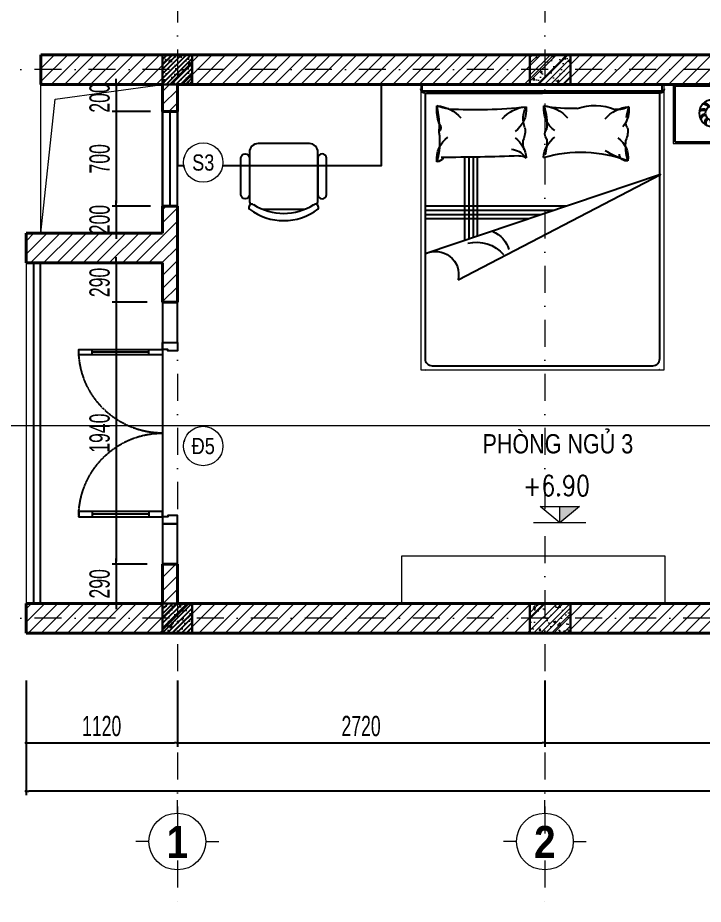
# Model space of a CAD drawing. Header units: millimetres. Extents: x 2565303 to 2664360, y -865723 to -262051.
# Drawn here: x 2633621 to 2638695, y -483983 to -477423 of the extents above; entities that cross this region are included whole.
import ezdxf
from ezdxf.enums import TextEntityAlignment as Align
from ezdxf.xclip import XClip

# ---------------------------------------------------------------- set-up
doc = ezdxf.new("R2010")
doc.units = ezdxf.units.MM
doc.header["$LTSCALE"] = 10
doc.header["$MEASUREMENT"] = 0
doc.header["$XCLIPFRAME"] = 0
for name, pattern in [('ACAD_ISO07W100', [3, 0, -3]), ('DASHDOT', [1, 0.5, -0.25, 0, -0.25]), ('HIDDEN', [9.525, 6.35, -3.175]), ('HIDDEN2', [0.1875, 0.125, -0.0625])]:
    doc.linetypes.add(name, pattern=pattern)
doc.layers.get('0').update_dxf_attribs({"linetype": 'CONTINUOUS'})
doc.layers.get('DEFPOINTS').update_dxf_attribs({"color": 10, "linetype": 'CONTINUOUS'})
doc.layers.add('- Hach vl', color=9, linetype='CONTINUOUS')
doc.layers.add('M3', color=3, linetype='CONTINUOUS')
for name, color, linetype, lineweight in [('- Nội Thất', 83, 'CONTINUOUS', 25), ('-thay1', 7, 'CONTINUOUS', 18), ('-Tường', 4, 'CONTINUOUS', 35), ('A-WIPEOUT', 254, 'ACAD_ISO07W100', 0), ('LC Dim', 8, 'CONTINUOUS', 13), ('LC Hatch', 252, 'CONTINUOUS', 5), ('LC ISO', 153, 'CONTINUOUS', 13), ('LC MANH DUT', 35, 'HIDDEN', 5), ('LC Net dam 1', 30, 'CONTINUOUS', 30), ('LC Net dam2', 6, 'CONTINUOUS', 40), ('LC Net manh', 250, 'CONTINUOUS', 5), ('LC Net truc', 134, 'DASHDOT', 5), ('LC Text1', 20, 'CONTINUOUS', 13), ('LC Text2', 7, 'CONTINUOUS', 13), ('NOITHAT', 33, 'CONTINUOUS', 9)]:
    doc.layers.add(name, color=color, linetype=linetype, lineweight=lineweight)
doc.styles.add('General text 2', font='arial.ttf')
doc.styles.add('HOATBIF', font='hoatbif.shx', dxfattribs={"width": 0.65})
doc.styles.add('LC 1', font='')
doc.styles.add('T1', font='Vnsimli.shx', dxfattribs={"width": 0.7})
doc.styles.add('T2', font='', dxfattribs={"width": 0.8})
doc.styles.get('LC 1').set_extended_font_data('.VnAvantH', bold=True)
doc.styles.get('T2').set_extended_font_data('.VnArialH')
doc.dimstyles.new('1-100 (1-60)', dxfattribs={"dimscale": 60, "dimtxt": 2.5, "dimasz": 0.35, "dimexe": 0.5, "dimexo": 0, "dimgap": 0.8, "dimtad": 1, "dimdec": 0, "dimzin": 0, "dimdsep": 46, "dimtxsty": 'HOATBIF', "dimblk1": 'DOT', "dimblk2": 'DOT', "dimsah": 1, "dimcen": -1, "dimdle": 1, "dimclrd": 256, "dimclre": 256, "dimclrt": 4, "dimadec": 3, "dimazin": 2, "dimtfac": 0.333333, "dimtdec": 0, "dimtix": 1, "dimtmove": 2, "dimatfit": 3, "dimldrblk": 'DOT', "dimfxl": 1, "dimtvp": 0.833333, "dimtolj": 1, "dimtzin": 0, "dimarcsym": 0})

# ---------------------------------------------------------------- blocks, each defined once
blk = doc.blocks.new('DOT')
at = {"layer": 'M3', "color": 0, "linetype": 'ByBlock'}
blk.add_line((-0.5, 0), (-1, 0), dxfattribs=at)
at = {"layer": 'M3', "color": 0, "linetype": 'ByBlock', "const_width": 0.5}
blk.add_lwpolyline([(-0.25, 0, 1), (0.25, 0, 1)], format="xyb", close=True, dxfattribs=at)
blk = doc.blocks.new('*D90')
at = {"layer": 'DEFPOINTS', "color": 0, "transparency": 16777216}
for p in [(2633682.7, -482328.2), (2634802.7, -482328.2), (2634802.7, -482788)]:
    blk.add_point(p, dxfattribs=at)
at = {"layer": 'LC Dim', "lineweight": -2, "transparency": 16777216}
for p, q in [((2633682.7, -482328.2), (2633682.7, -482818)), ((2634802.7, -482328.2), (2634802.7, -482818)), ((2633703.7, -482788), (2634781.7, -482788))]:
    blk.add_line(p, q, dxfattribs=at)
at = {"layer": 'LC Dim', "lineweight": -2, "transparency": 16777216, "xscale": 21, "yscale": 21, "zscale": 21, "rotation": 180}
blk.add_blockref('DOT', (2633682.7, -482788), dxfattribs=at)
at = {"layer": 'LC Dim', "lineweight": -2, "transparency": 16777216, "xscale": 21, "yscale": 21, "zscale": 21}
blk.add_blockref('DOT', (2634802.7, -482788), dxfattribs=at)
at = {"layer": 'LC Dim', "color": 4, "transparency": 16777216, "insert": (2634242.7, -482665), "char_height": 150, "attachment_point": 5, "style": 'HOATBIF'}
blk.add_mtext('\\A1;1120', dxfattribs=at)
blk = doc.blocks.new('*D91')
at = {"layer": 'DEFPOINTS', "color": 0, "transparency": 16777216}
for p in [(2634802.7, -482328.2), (2637522.7, -482328.2), (2637522.7, -482788)]:
    blk.add_point(p, dxfattribs=at)
at = {"layer": 'LC Dim', "lineweight": -2, "transparency": 16777216}
for p, q in [((2634802.7, -482328.2), (2634802.7, -482818)), ((2637522.7, -482328.2), (2637522.7, -482818)), ((2634823.7, -482788), (2637501.7, -482788))]:
    blk.add_line(p, q, dxfattribs=at)
at = {"layer": 'LC Dim', "lineweight": -2, "transparency": 16777216, "xscale": 21, "yscale": 21, "zscale": 21, "rotation": 180}
blk.add_blockref('DOT', (2634802.7, -482788), dxfattribs=at)
at = {"layer": 'LC Dim', "lineweight": -2, "transparency": 16777216, "xscale": 21, "yscale": 21, "zscale": 21}
blk.add_blockref('DOT', (2637522.7, -482788), dxfattribs=at)
at = {"layer": 'LC Dim', "color": 4, "transparency": 16777216, "insert": (2636162.7, -482665), "char_height": 150, "attachment_point": 5, "style": 'HOATBIF'}
blk.add_mtext('\\A1;2720', dxfattribs=at)
blk = doc.blocks.new('*D92')
at = {"layer": 'DEFPOINTS', "color": 0, "transparency": 16777216}
for p in [(2637522.7, -482328.2), (2641722.7, -482328.2), (2641722.7, -482788)]:
    blk.add_point(p, dxfattribs=at)
at = {"layer": 'LC Dim', "lineweight": -2, "transparency": 16777216}
for p, q in [((2637522.7, -482328.2), (2637522.7, -482818)), ((2641722.7, -482328.2), (2641722.7, -482818)), ((2637543.7, -482788), (2641701.7, -482788))]:
    blk.add_line(p, q, dxfattribs=at)
at = {"layer": 'LC Dim', "lineweight": -2, "transparency": 16777216, "xscale": 21, "yscale": 21, "zscale": 21, "rotation": 180}
blk.add_blockref('DOT', (2637522.7, -482788), dxfattribs=at)
at = {"layer": 'LC Dim', "lineweight": -2, "transparency": 16777216, "xscale": 21, "yscale": 21, "zscale": 21}
blk.add_blockref('DOT', (2641722.7, -482788), dxfattribs=at)
at = {"layer": 'LC Dim', "color": 4, "transparency": 16777216, "insert": (2639622.7, -482665), "char_height": 150, "attachment_point": 5, "style": 'HOATBIF'}
blk.add_mtext('\\A1;4200', dxfattribs=at)
blk = doc.blocks.new('*D96')
at = {"layer": 'DEFPOINTS', "color": 0, "transparency": 16777216}
for p in [(2633682.7, -482328.2), (2648692.7, -482328.2), (2633682.7, -483146.2)]:
    blk.add_point(p, dxfattribs=at)
at = {"layer": 'LC Dim', "lineweight": -2, "transparency": 16777216}
for p, q in [((2633682.7, -482328.2), (2633682.7, -483176.2)), ((2648692.7, -482328.2), (2648692.7, -483176.2)), ((2648671.7, -483146.2), (2633703.7, -483146.2))]:
    blk.add_line(p, q, dxfattribs=at)
at = {"layer": 'LC Dim', "lineweight": -2, "transparency": 16777216, "xscale": 21, "yscale": 21, "zscale": 21, "rotation": 180}
blk.add_blockref('DOT', (2633682.7, -483146.2), dxfattribs=at)
at = {"layer": 'LC Dim', "lineweight": -2, "transparency": 16777216, "xscale": 21, "yscale": 21, "zscale": 21}
blk.add_blockref('DOT', (2648692.7, -483146.2), dxfattribs=at)
at = {"layer": 'LC Dim', "color": 4, "transparency": 16777216, "insert": (2641612.7, -483017), "char_height": 150, "attachment_point": 5, "style": 'HOATBIF'}
blk.add_mtext('\\A1;15010', dxfattribs=at)
blk = doc.blocks.new('*U134')
for p, q in [((-1250, 520), (-1290, 520)), ((-1270, 100), (-1270, 520)), ((-90, 520), (-50, 520)), ((-70, 100), (-70, 520)), ((-1250, 100), (-1290, 100)), ((-90, 100), (-50, 100))]:
    blk.add_line(p, q)
for points in [[(-1290, 0), (-1250, 0), (-1250, 620), (-1290, 620)], [(-50, 0), (-90, 0), (-90, 620), (-50, 620)], [(0, -110), (-60, -110), (-60, -40), (-50, -40), (-50, 0), (0, 0)], [(-1340, -110), (-1280, -110), (-1280, -40), (-1290, -40), (-1290, 0), (-1340, 0)]]:
    blk.add_lwpolyline(points, close=True)
at = {"linetype": 'HIDDEN2'}
for centre, start, end in [((-1290, 0), 0, 89.99996), ((-50, 0), 90.00004, 180)]:
    blk.add_arc(centre, 620, start, end, dxfattribs=at)
blk = doc.blocks.new('Nt065')
for p, q in [((122.3, 204.5), (-125.7, 204.5)), ((-201.7, 154.5), (-201.7, -128.9)), ((198.3, -128.9), (198.3, 154.5)), ((-151.7, -178.9), (148.3, -178.9))]:
    blk.add_line(p, q)
for points in [[(-251.7, 119), (-251.7, -93.5, 1), (-201.7, -93.5), (-201.7, 118.3, 0.98556)], [(248.3, 119), (248.3, -93.5, -1), (198.3, -93.5), (198.3, 118.3, -0.98556)]]:
    blk.add_lwpolyline(points, format="xyb", close=True)
for centre, radius, start, end in [((-1.7, -62.2), 333.3, 53.1301, 126.8699), ((-1.7, -98.5), 327.3, 57.5758, 122.4242), ((-187, 193.5), 18.3, 143.3099, 302.0274), ((-151.7, 154.5), 50, 152.4156, 180), ((183.7, 193.5), 18.3, 237.9726, 36.6901), ((148.3, 154.5), 50, 0, 27.5844), ((-151.7, -128.9), 50, 180, 270), ((148.3, -128.9), 50, 270, 0)]:
    blk.add_arc(centre, radius, start, end)
blk = doc.blocks.new('fds')
at = {"color": 8}
for p, q in [((96991.2, -452370.7), (96991.2, -451754)), ((97022.4, -452371.1), (97022.4, -451764.5)), ((97053.6, -452371.6), (97053.6, -451775.1)), ((97084.8, -452372.1), (97084.8, -451785.6)), ((97465.1, -451914), (96698.4, -451914)), ((97557.5, -451945.2), (96698.4, -451945.2)), ((97650, -451976.4), (96698.4, -451976.4)), ((97742.5, -452007.6), (96698.4, -452007.6)), ((96024, -452484.8), (96024, -452909.3)), ((96581.7, -452484.8), (96024, -452484.8)), ((96581.7, -452909.3), (96581.7, -452484.8)), ((98546.3, -452909.3), (98546.3, -452484.8)), ((98546.3, -452484.8), (99104, -452484.8)), ((99104, -452484.8), (99104, -452909.3)), ((96303.3, -452547), (96303.3, -452847.1)), ((98824.7, -452547), (98824.7, -452847.1)), ((96698.4, -452845), (97567.2, -452845)), ((97567.2, -452845), (96708.4, -452845)), ((98436, -452845), (97567.2, -452845))]:
    blk.add_line(p, q, dxfattribs=at)
for points in [[(96698.4, -452845), (96698.4, -450880.4, -0.414214), (96750.4, -450828.4), (98384, -450828.4, -0.414214), (98436, -450880.4), (98436, -452845)], [(96873.6, -452728.9, -0.040806), (97446.5, -452743.8, -0.040806)]]:
    blk.add_lwpolyline(points, format="xyb", dxfattribs=at)
blk.add_lwpolyline([(96943.4, -451464.3), (98441, -452243.4), (96699.6, -451655.6, 0.631774)], format="xyb", close=True, dxfattribs=at)
blk.add_lwpolyline([(98450.4, -452860.6), (96677.6, -452860.6), (96677.6, -452909.3), (98450.4, -452909.3), (98450.4, -452860.6)], dxfattribs=at)
for centre, radius in [((96303.3, -452697.1), 98), ((98824.7, -452697.1), 98), ((96303.3, -452697.1), 53.1), ((98824.7, -452697.1), 53.1)]:
    blk.add_circle(centre, radius, dxfattribs=at)
for centre, radius, start, end in [((97080.5, -451479.2), 262.9, 255.62877, 319.37096), ((97129.7, -451639.2), 194.7, 290.87879, 345.8137), ((96988, -452358), 202.2, 174.11002, 233.4289), ((96783.3, -452396.4), 59.3, 31.45882, 86.52915), ((96291.2, -452479.2), 515.6, 351.29291, 15.9757), ((96769.1, -452591.5), 254.9, 81.65834, 85.9871), ((97850.7, -451405.9), 1002.1, 254.03693, 290.34935), ((98378.4, -452983.8), 663.1, 105.68625, 121.65011), ((98029.4, -452371.5), 171.7, 304.24279, 8.73787), ((98187.3, -452393.7), 49.7, 76.19816, 180.22733), ((98572.9, -452455.7), 389.7, 163.5644, 186.17042), ((96765.5, -469906.4), 17537.2, 87.94786, 89.82601), ((97331.6, -452302.6), 127.2, 273.52562, 326.37201), ((97245.4, -452351.1), 202.2, 306.5711, 355.68187), ((97405.9, -452318.9), 62.8, 258.62977, 310.90094), ((97615.4, -452481.7), 190.8, 163.76996, 184.77672), ((97786.5, -452351.2), 212.2, 184.90995, 232.88025), ((97256.4, -452483.2), 343.3, 356.44459, 16.20457), ((94346, -452669.1), 2457.4, 1.11236, 2.60946), ((96768.4, -452590.4), 46.4, 317.82866, 45.5264), ((97245.4, -452723), 202.2, 354.11002, 53.4289), ((97264.2, -452565.9), 174.9, 352.46324, 22.98304), ((97642, -452541.8), 56.9, 139.098, 217.91671), ((98024.5, -452565.9), 174.9, 352.46324, 22.98304), ((96230.8, -452682.7), 63, 33.51025, 79.82997), ((96258.9, -452640.3), 48, 355.46198, 55.69983), ((96253.1, -452642.8), 63, 357.51025, 43.82997), ((96300.7, -452625), 48, 319.46198, 19.69983), ((96294.6, -452623.7), 63, 321.51025, 7.82997), ((97106.8, -452724.4), 320.9, 161.30581, 184.69516), ((95106.2, -452478.8), 1702.6, 350.81082, 355.19015), ((97608.5, -452656.8), 183.9, 158.30173, 208.22636), ((97778.9, -452729.9), 202.2, 126.5711, 185.88998), ((97206.1, -452621.3), 393.6, 340.81331, 6.50531), ((98005.6, -452723), 202.2, 26.26285, 39.05958), ((98232.6, -452621.5), 47.7, 136.73156, 194.64939), ((98833.4, -452623.7), 63, 172.17003, 218.48975), ((98827.3, -452625), 48, 160.30017, 220.53802), ((98874.9, -452642.8), 63, 136.17003, 182.48975), ((98869.1, -452640.3), 48, 124.30017, 184.53802), ((98897.2, -452682.7), 63, 100.17003, 146.48975), ((96235.5, -452721.8), 48, 67.46198, 127.69983), ((96236.1, -452728), 63, 69.51025, 115.82997), ((96234, -452677.2), 48, 31.46198, 91.69983), ((96343.6, -452637.3), 48, 283.46198, 343.69983), ((96339.4, -452632.6), 63, 285.51025, 331.82997), ((96769.1, -452496.4), 254.9, 274.0129, 319.5811), ((97464.3, -452489.5), 254.9, 220.4189, 265.9871), ((97560, -452496.4), 254.9, 274.0129, 319.5811), ((98224.5, -452489.5), 254.9, 220.4189, 265.9871), ((98005.6, -452723), 202.2, 354.11002, 26.26285), ((98722.8, -452591.9), 538, 187.6727, 196.39543), ((98788.6, -452632.6), 63, 208.17003, 254.48975), ((98784.4, -452637.3), 48, 196.30017, 256.53802), ((98894, -452677.2), 48, 88.30017, 148.53802), ((98891.9, -452728), 63, 64.17003, 110.48975), ((98892.5, -452721.8), 48, 52.30017, 112.53802), ((96267.2, -452761.6), 63, 105.51025, 151.82997), ((96263, -452756.9), 48, 103.46198, 163.69983), ((96312, -452770.5), 63, 141.51025, 187.82997), ((96305.8, -452769.1), 48, 139.46198, 199.69983), ((96353.5, -452751.4), 63, 177.51025, 223.82997), ((96347.7, -452753.9), 48, 175.46198, 235.69983), ((96375.8, -452711.5), 63, 213.51025, 259.82997), ((96372.6, -452716.9), 48, 211.46198, 271.69983), ((96370.4, -452666.1), 63, 249.51025, 295.82997), ((96371, -452672.4), 48, 247.46198, 307.69983), ((96904.2, -453034.1), 306.7, 95.73304, 112.48215), ((97766.9, -453621.2), 890.8, 86.37157, 102.25617), ((97954.5, -452350.6), 403.5, 251.0183, 291.79741), ((98128.1, -452886.1), 162.6, 61.09082, 98.40418), ((98757, -452672.4), 48, 232.30017, 292.53802), ((98757.6, -452666.1), 63, 244.17003, 290.48975), ((98755.4, -452716.9), 48, 268.30017, 328.53802), ((98752.2, -452711.5), 63, 280.17003, 326.48975), ((98780.3, -452753.9), 48, 304.30017, 4.53802), ((98774.5, -452751.4), 63, 316.17003, 2.48975), ((98822.2, -452769.1), 48, 340.30017, 40.53802), ((98816, -452770.5), 63, 352.17003, 38.48975), ((98865, -452756.9), 48, 16.30017, 76.53802), ((98860.8, -452761.6), 63, 28.17003, 74.48975), ((96698.4, -452876.3), 31.2, 90, 180), ((98436, -452876.3), 31.2, 0, 90)]:
    blk.add_arc(centre, radius, start, end, dxfattribs=at)
blk.add_ellipse((96572.4, -450310.6), major_axis=(0, -522.3), ratio=0.68, start_param=6.655152, end_param=6.661293, dxfattribs=at)
at = {"color": 8, "extrusion": (0, 0, -1)}
blk.add_ellipse((98562, -450310.6), major_axis=(0, -522.3), ratio=0.68, start_param=6.655152, end_param=6.661293, dxfattribs=at)
at = {"layer": 'NOITHAT', "ltscale": 0.5}
for p, q in [((96011.6, -452897.3), (96594.2, -452897.3)), ((96011.6, -452909.3), (96594.2, -452909.3)), ((96667.2, -452909.3), (98467.2, -452909.3)), ((98533.8, -452897.3), (99116.4, -452897.3)), ((98533.8, -452909.3), (99116.4, -452909.3)), ((99104, -452909.3), (99116.4, -452909.3))]:
    blk.add_line(p, q, dxfattribs=at)
for points in [[(96667.2, -452909.3), (96667.2, -450797.2), (98467.2, -450797.2), (98467.2, -452909.3)], [(96594.2, -452909.3), (96594.2, -452472.4), (96011.6, -452472.4), (96011.6, -452909.3)], [(98533.8, -452909.3), (98533.8, -452472.4), (99116.4, -452472.4), (99116.4, -452909.3)]]:
    blk.add_lwpolyline(points, dxfattribs=at)
blk = doc.blocks.new('gfs')
at = {"layer": '- Hach vl', "ltscale": 0.2}
h = blk.add_hatch(dxfattribs=at)
h.set_pattern_fill('ANSI31', color=256, scale=200, style=0)
h.set_pattern_definition([(45, (3894016.553, -231657.651), (-17.67766953, 17.67766953), [])])
h.paths.add_polyline_path([(2119996.3, -313176.5), (2119887.3, -313176.5), (2119887.3, -313286.5), (2119996.3, -313286.5)])
h.paths.add_polyline_path([(2119887.3, -313176.5), (2119777.3, -313176.5), (2119777.3, -313286.5), (2119887.3, -313286.5)])
h.paths.add_polyline_path([(2119887.3, -313066.5), (2119777.3, -313066.5), (2119777.3, -313176.5), (2119887.3, -313176.5)])
h.paths.add_polyline_path([(2119996.3, -313066.5), (2119887.3, -313066.5), (2119887.3, -313176.5), (2119996.3, -313176.5)])
h = blk.add_hatch(dxfattribs=at)
h.set_pattern_fill('AR-CONC', color=256, scale=20, style=0)
h.set_pattern_definition([(50, (3894016.55, -231657.65), (143.4520365, -12.550427), [15, -165]), (355, (3894016.55, -231657.65), (-27.750267, 150.438427), [12, -132]), (100.4514, (3894028.51, -231658.7), (115.701876, 137.887908), [12.748038, -140.228422]), (46.1842, (3894016.55, -231617.65), (213.44821, -33.103803), [22.5, -247.5]), (96.6356, (3894034.34, -231620.4), (186.93254, 194.823574), [19.122058, -210.3426]), (351.1842, (3894016.55, -231617.65), (186.93239, 194.82372), [18, -198]), (21, (3894036.55, -231627.65), (119.3814104, -80.523778), [15, -165]), (326, (3894036.55, -231627.65), (48.663066, 145.030009), [12, -132]), (71.4514, (3894046.5, -231634.36), (168.044526, 64.506099), [12.748038, -140.228422]), (37.5, (3894016.553, -231657.65), (2.431971, 66.5787708), [0, -130.4, 0, -134, 0, -132.5]), (7.5, (3894016.55, -231657.65), (52.6139075, 78.8823424), [0, -76.4, 0, -127.4, 0, -50.5]), (327.5, (3893971.953, -231657.65), (106.7644872, -4.5109743), [0, -50, 0, -156, 0, -207]), (317.5, (3893951.95, -231657.65), (116.637234, 20.0209965), [0, -65, 0, -103.6, 0, -147])])
h.paths.add_polyline_path([(2119996.3, -313176.5), (2119887.3, -313176.5), (2119887.3, -313286.5), (2119996.3, -313286.5)])
h.paths.add_polyline_path([(2119887.3, -313176.5), (2119777.3, -313176.5), (2119777.3, -313286.5), (2119887.3, -313286.5)])
h.paths.add_polyline_path([(2119887.3, -313066.5), (2119777.3, -313066.5), (2119777.3, -313176.5), (2119887.3, -313176.5)])
h.paths.add_polyline_path([(2119996.3, -313066.5), (2119887.3, -313066.5), (2119887.3, -313176.5), (2119996.3, -313176.5)])
at = {"layer": 'LC Net dam 1'}
blk.add_lwpolyline([(2119776.8, -313066.5), (2119996.8, -313066.5), (2119996.8, -313286.5), (2119776.8, -313286.5)], close=True, dxfattribs=at)
blk = doc.blocks.new('c22x30')
at = {"layer": 'LC Hatch'}
h = blk.add_hatch(dxfattribs=at)
h.set_pattern_fill('BTCT', color=256, scale=25)
h.set_pattern_definition([(50, (-619188.45, -138015.9), (179.315046, -15.688034), [18.75, -206.25]), (355, (-619188.45, -138015.9), (-34.687833, 188.048033), [15, -165]), (100.4514, (-619173.5, -138017.21), (144.627345, 172.359886), [15.93505, -175.28553]), (46.1842, (-619188.45, -137965.9), (266.81026, -41.37975), [28.125, -309.375]), (96.6356, (-619166.22, -137969.35), (233.66568, 243.52947), [23.90257, -262.92825]), (351.1842, (-619188.45, -137965.9), (233.66549, 243.52965), [22.5, -247.5]), (21, (-619163.45, -137978.4), (149.226763, -100.654723), [18.75, -206.25]), (326, (-619163.45, -137978.4), (60.828833, 181.28751), [15, -165]), (71.4514, (-619151.02, -137986.79), (210.055657, 80.632624), [15.93505, -175.28553]), (37.5, (-619188.45, -138015.9), (3.039964, 83.2234635), [0, -163, 0, -167.5, 0, -165.625]), (7.5, (-619188.45, -138015.9), (65.767384, 98.602928), [0, -95.5, 0, -159.25, 0, -63.125]), (327.5, (-619244.2, -138015.9), (133.455609, -5.638718), [0, -62.5, 0, -195, 0, -258.75]), (317.5, (-619269.2, -138015.9), (145.796542, 25.026246), [0, -81.25, 0, -129.5, 0, -183.75]), (45, (-619188.45, -138015.9), (-66.291261, 66.291261), []), (45, (-619144.26, -138015.9), (-66.291261, 66.291261), [])])
h.paths.add_polyline_path([(0, 0), (0, -220), (300, -220), (300, 0)])
at = {"layer": 'LC Net dam 1'}
blk.add_lwpolyline([(0, 0), (300, 0), (300, -220), (0, -220)], close=True, dxfattribs=at)
blk = doc.blocks.new('he cot')
at = {"layer": '-Tường'}
for p in [(551955.9, -92940.9), (551955.9, -97000.9)]:
    blk.add_blockref('gfs', p, dxfattribs=at)
at = {"layer": 'LC Net dam 1'}
for p in [(2674452.7, -406007.4), (2674452.7, -410067.4)]:
    blk.add_blockref('c22x30', p, dxfattribs=at)
blk = doc.blocks.new('*D151')
at = {"layer": 'DEFPOINTS', "color": 0, "transparency": 16777216}
for p in [(2634603.1, -477917.1), (2634350.9, -478117.1), (2634603.1, -478117.1)]:
    blk.add_point(p, dxfattribs=at)
at = {"layer": 'LC Dim', "lineweight": -2, "transparency": 16777216}
for p, q in [((2634350.9, -477896.1), (2634350.9, -477875.1)), ((2634603.1, -477917.1), (2634320.9, -477917.1)), ((2634350.9, -477917.1), (2634350.9, -478117.1)), ((2634603.1, -478117.1), (2634320.9, -478117.1)), ((2634350.9, -478138.1), (2634350.9, -478159.1))]:
    blk.add_line(p, q, dxfattribs=at)
at = {"layer": 'LC Dim', "lineweight": -2, "transparency": 16777216, "xscale": 21, "yscale": 21, "zscale": 21}
for p, rotation in [((2634350.9, -477917.1), 270), ((2634350.9, -478117.1), 90)]:
    blk.add_blockref('DOT', p, dxfattribs=dict(at, rotation=rotation))
at = {"layer": 'LC Dim', "color": 4, "transparency": 16777216, "insert": (2634227.9, -478017.1), "char_height": 150, "attachment_point": 5, "rotation": 90, "style": 'HOATBIF'}
blk.add_mtext('\\A1;200', dxfattribs=at)
blk = doc.blocks.new('*D152')
at = {"layer": 'DEFPOINTS', "color": 0, "transparency": 16777216}
for p in [(2634603.1, -478117.1), (2634350.9, -478817.1), (2634603.1, -478817.1)]:
    blk.add_point(p, dxfattribs=at)
at = {"layer": 'LC Dim', "lineweight": -2, "transparency": 16777216}
for p, q in [((2634603.1, -478117.1), (2634320.9, -478117.1)), ((2634350.9, -478138.1), (2634350.9, -478796.1)), ((2634603.1, -478817.1), (2634320.9, -478817.1))]:
    blk.add_line(p, q, dxfattribs=at)
at = {"layer": 'LC Dim', "lineweight": -2, "transparency": 16777216, "xscale": 21, "yscale": 21, "zscale": 21}
for p, rotation in [((2634350.9, -478117.1), 90), ((2634350.9, -478817.1), 270)]:
    blk.add_blockref('DOT', p, dxfattribs=dict(at, rotation=rotation))
at = {"layer": 'LC Dim', "color": 4, "transparency": 16777216, "insert": (2634227.9, -478467.1), "char_height": 150, "attachment_point": 5, "rotation": 90, "style": 'HOATBIF'}
blk.add_mtext('\\A1;700', dxfattribs=at)
blk = doc.blocks.new('*D153')
at = {"layer": 'DEFPOINTS', "color": 0, "transparency": 16777216}
for p in [(2634603.1, -478817.1), (2634350.9, -479017.1), (2634603.1, -479017.1)]:
    blk.add_point(p, dxfattribs=at)
at = {"layer": 'LC Dim', "lineweight": -2, "transparency": 16777216}
for p, q in [((2634350.9, -478796.1), (2634350.9, -478775.1)), ((2634603.1, -478817.1), (2634320.9, -478817.1)), ((2634350.9, -478817.1), (2634350.9, -479017.1)), ((2634603.1, -479017.1), (2634320.9, -479017.1)), ((2634350.9, -479038.1), (2634350.9, -479059.1))]:
    blk.add_line(p, q, dxfattribs=at)
at = {"layer": 'LC Dim', "lineweight": -2, "transparency": 16777216, "xscale": 21, "yscale": 21, "zscale": 21}
for p, rotation in [((2634350.9, -478817.1), 270), ((2634350.9, -479017.1), 90)]:
    blk.add_blockref('DOT', p, dxfattribs=dict(at, rotation=rotation))
at = {"layer": 'LC Dim', "color": 4, "transparency": 16777216, "insert": (2634227.9, -478917.1), "char_height": 150, "attachment_point": 5, "rotation": 90, "style": 'HOATBIF'}
blk.add_mtext('\\A1;200', dxfattribs=at)
blk = doc.blocks.new('*D154')
at = {"layer": 'DEFPOINTS', "color": 0, "transparency": 16777216}
for p in [(2634579.6, -479237.1), (2634350.9, -479527.1), (2634579.6, -479527.1)]:
    blk.add_point(p, dxfattribs=at)
at = {"layer": 'LC Dim', "lineweight": -2, "transparency": 16777216}
for p, q in [((2634350.9, -479216.1), (2634350.9, -479195.1)), ((2634579.6, -479237.1), (2634320.9, -479237.1)), ((2634350.9, -479237.1), (2634350.9, -479527.1)), ((2634579.6, -479527.1), (2634320.9, -479527.1)), ((2634350.9, -479548.1), (2634350.9, -479569.1))]:
    blk.add_line(p, q, dxfattribs=at)
at = {"layer": 'LC Dim', "lineweight": -2, "transparency": 16777216, "xscale": 21, "yscale": 21, "zscale": 21}
for p, rotation in [((2634350.9, -479237.1), 270), ((2634350.9, -479527.1), 90)]:
    blk.add_blockref('DOT', p, dxfattribs=dict(at, rotation=rotation))
at = {"layer": 'LC Dim', "color": 4, "transparency": 16777216, "insert": (2634227.9, -479382.1), "char_height": 150, "attachment_point": 5, "rotation": 90, "style": 'HOATBIF'}
blk.add_mtext('\\A1;290', dxfattribs=at)
blk = doc.blocks.new('*D155')
at = {"layer": 'DEFPOINTS', "color": 0, "transparency": 16777216}
for p in [(2634579.6, -479527.1), (2634350.9, -481467.1), (2634579.6, -481467.1)]:
    blk.add_point(p, dxfattribs=at)
at = {"layer": 'LC Dim', "lineweight": -2, "transparency": 16777216}
for p, q in [((2634579.6, -479527.1), (2634320.9, -479527.1)), ((2634350.9, -479548.1), (2634350.9, -481446.1)), ((2634579.6, -481467.1), (2634320.9, -481467.1))]:
    blk.add_line(p, q, dxfattribs=at)
at = {"layer": 'LC Dim', "lineweight": -2, "transparency": 16777216, "xscale": 21, "yscale": 21, "zscale": 21}
for p, rotation in [((2634350.9, -479527.1), 90), ((2634350.9, -481467.1), 270)]:
    blk.add_blockref('DOT', p, dxfattribs=dict(at, rotation=rotation))
at = {"layer": 'LC Dim', "color": 4, "transparency": 16777216, "insert": (2634227.9, -480497.1), "char_height": 150, "attachment_point": 5, "rotation": 90, "style": 'HOATBIF'}
blk.add_mtext('\\A1;1940', dxfattribs=at)
blk = doc.blocks.new('*D156')
at = {"layer": 'DEFPOINTS', "color": 0, "transparency": 16777216}
for p in [(2634579.6, -481467.1), (2634350.9, -481757.1), (2634579.6, -481757.1)]:
    blk.add_point(p, dxfattribs=at)
at = {"layer": 'LC Dim', "lineweight": -2, "transparency": 16777216}
for p, q in [((2634350.9, -481446.1), (2634350.9, -481425.1)), ((2634579.6, -481467.1), (2634320.9, -481467.1)), ((2634350.9, -481467.1), (2634350.9, -481757.1)), ((2634579.6, -481757.1), (2634320.9, -481757.1)), ((2634350.9, -481778.1), (2634350.9, -481799.1))]:
    blk.add_line(p, q, dxfattribs=at)
at = {"layer": 'LC Dim', "lineweight": -2, "transparency": 16777216, "xscale": 21, "yscale": 21, "zscale": 21}
for p, rotation in [((2634350.9, -481467.1), 270), ((2634350.9, -481757.1), 90)]:
    blk.add_blockref('DOT', p, dxfattribs=dict(at, rotation=rotation))
at = {"layer": 'LC Dim', "color": 4, "transparency": 16777216, "insert": (2634227.9, -481612.1), "char_height": 150, "attachment_point": 5, "rotation": 90, "style": 'HOATBIF'}
blk.add_mtext('\\A1;290', dxfattribs=at)
blk = doc.blocks.new('TTRUC')
at = {"layer": 'LC ISO'}
for p, q in [((0, 6.95), (0, 10.13)), ((-6.95, 0), (-10.13, 0)), ((6.95, 0), (10.13, 0)), ((0, -6.95), (0, -10.13))]:
    blk.add_line(p, q, dxfattribs=at)
at = {"layer": 'LC Net manh'}
blk.add_circle((0, 0), 6.95, dxfattribs=at)
blk = doc.blocks.new('Caodo1')
at = {"layer": 'LC Text1'}
blk.add_hatch(color=256, dxfattribs=at).paths.add_polyline_path([(0, 200), (0, 0), (243, 200)])
for p, q in [((0, 0), (0, 200)), ((324, 0), (-324, 0))]:
    blk.add_line(p, q, dxfattribs=at)
blk.add_lwpolyline([(-243, 200), (243, 200), (0, 0), (0, 0)], close=True, dxfattribs=at)
at = {"layer": 'LC Text1', "style": 'T1', "width": 0.8}
blk.add_attdef('%%P0,00', text='', height=250, dxfattribs=at).set_placement((-39, 460), align=Align.MIDDLE_CENTER)
blk = doc.blocks.new('*U262')
at = {"layer": 'A-WIPEOUT'}
blk.add_lwpolyline([(0, 4.25), (-2.5, 3.44), (-4.04, 1.31), (-4.04, -1.31), (-2.5, -3.44), (0, -4.25), (2.5, -3.44), (4.04, -1.31), (4.04, 1.31), (2.5, 3.44)], close=True, dxfattribs=at)
at = {"layer": 'LC Text1', "style": 'General text 2', "width": 0.8, "flags": 8}
blk.add_attdef('SYMBOL', text='', height=3.5, dxfattribs=at).set_placement((0, 0), align=Align.MIDDLE_CENTER)
blk.add_wipeout([(0, 4.25), (-2.5, 3.44), (-4.04, 1.31), (-4.04, -1.31), (-2.5, -3.44), (0, -4.25), (2.5, -3.44), (4.04, -1.31), (4.04, 1.31), (2.5, 3.44)]).dxf.layer = 'A-WIPEOUT'
at = {"layer": 'LC ISO'}
blk.add_circle((0, 0), 4.25, dxfattribs=at)

msp = doc.modelspace()

# ---------------------------------------------------------------- hatches: boundary and pattern name
at = {"layer": 'LC Hatch', "ltscale": 0.3}
h = msp.add_hatch(dxfattribs=at)
h.set_pattern_fill('ANSI31', color=256, scale=550, style=0)
h.set_pattern_definition([(45, (0, -46602.07), (-48.6135912, 48.6135912), [])])
h.paths.add_polyline_path([(2634802.7, -478817.1), (2634692.7, -478817.1), (2634692.7, -479017.1), (2633682.7, -479017.1), (2633682.7, -479237.1), (2634692.7, -479237.1), (2634692.7, -479527.1), (2634802.7, -479527.1)])
h.paths.add_polyline_path([(2641722.7, -478067.1), (2641422.7, -478067.1), (2641422.7, -477917.1), (2641367.7, -477917.1), (2641367.7, -478122.1), (2641722.7, -478122.1)], flags=17)
h.paths.add_polyline_path([(2648692.7, -477697.1), (2633792.7, -477697.1), (2633792.7, -477917.1), (2634692.7, -477917.1), (2634692.7, -478117.1), (2634802.7, -478117.1), (2634802.7, -477917.1), (2640112.7, -477917.1), (2640112.7, -480827.1), (2640222.7, -480827.1), (2640222.7, -480677.1), (2640862.7, -480677.1), (2640862.7, -480567.1), (2640222.7, -480567.1), (2640222.7, -477917.1), (2641722.7, -477917.1), (2641722.7, -480567.1), (2641612.7, -480567.1), (2641612.7, -480677.1), (2641832.7, -480677.1), (2641832.7, -477917.1), (2644132.7, -477917.1), (2644132.7, -480827.1), (2644242.7, -480827.1), (2644242.7, -477917.1), (2648582.7, -477917.1), (2648582.7, -479137.1), (2648692.7, -479137.1)])
h.paths.add_polyline_path([(2648692.7, -480537.1), (2648582.7, -480537.1), (2648582.7, -481757.1), (2634802.7, -481757.1), (2634802.7, -481467.1), (2634692.7, -481467.1), (2634692.7, -481757.1), (2633682.7, -481757.1), (2633682.7, -481977.1), (2648692.7, -481977.1)])

# ---------------------------------------------------------------- linework, layer by layer
at = {"layer": '- Nội Thất'}
for p, q in [((2633737.7, -479237.1), (2633737.7, -481757.1)), ((2633787.7, -479237.1), (2633787.7, -481757.1)), ((2634692.7, -479527.1), (2634692.7, -481467.1))]:
    msp.add_line(p, q, dxfattribs=at)
for points in [[(2634802.7, -478517.1), (2636312.6, -478517.1), (2636312.6, -477917.1), (2634802.7, -477917.1)], [(2634692.7, -478117.1), (2634747.8, -478117.1), (2634747.8, -478817.1), (2634692.7, -478817.1)], [(2634802.7, -478117.1), (2634692.7, -478117.1), (2634692.7, -478817.1), (2634802.7, -478817.1)], [(2634692.7, -479527.1), (2634692.7, -479827.1), (2634802.7, -479827.1), (2634802.7, -479527.1)], [(2634692.7, -481167.1), (2634692.7, -481467.1), (2634802.7, -481467.1), (2634802.7, -481167.1)]]:
    msp.add_lwpolyline(points, close=True, dxfattribs=at)
at = {"layer": '-thay1'}
for p, q in [((2633792.7, -479017.1), (2633792.7, -477917.1)), ((2633899.1, -478026.9), (2634692.7, -477917.1)), ((2633792.7, -479017.1), (2633899.1, -478026.9)), ((2633682.7, -479237.1), (2633682.7, -481757.1))]:
    msp.add_line(p, q, dxfattribs=at)
at = {"layer": 'LC MANH DUT', "ltscale": 300}
msp.add_line((2633521.9, -480439.5), (2642181.9, -480439.5), dxfattribs=at)
at = {"layer": 'LC Net dam2'}
for p, q in [((2648692.7, -477697.1), (2633792.7, -477697.1)), ((2633792.7, -477697.1), (2633792.7, -477917.1)), ((2634692.7, -477917.1), (2633792.7, -477917.1)), ((2634692.7, -477917.1), (2634692.7, -478117.1)), ((2634802.7, -477917.1), (2634802.7, -478117.1)), ((2640112.7, -477917.1), (2634802.7, -477917.1)), ((2634802.7, -478117.1), (2634692.7, -478117.1)), ((2634802.7, -478817.1), (2634692.7, -478817.1)), ((2634692.7, -478817.1), (2634692.7, -479017.1)), ((2634802.7, -478817.1), (2634802.7, -479527.1)), ((2634692.7, -479017.1), (2633682.7, -479017.1)), ((2633682.7, -479017.1), (2633682.7, -479237.1)), ((2634692.7, -479237.1), (2633682.7, -479237.1)), ((2634692.7, -479237.1), (2634692.7, -479527.1)), ((2634802.7, -479527.1), (2634692.7, -479527.1)), ((2634692.7, -481467.1), (2634692.7, -481757.1)), ((2634802.7, -481467.1), (2634692.7, -481467.1)), ((2634802.7, -481467.1), (2634802.7, -481757.1)), ((2634802.7, -481757.1), (2634802.7, -481467.1)), ((2633682.7, -481757.1), (2634692.7, -481757.1)), ((2633682.7, -481757.1), (2633682.7, -481977.1)), ((2634802.7, -481757.1), (2648582.7, -481757.1)), ((2633682.7, -481977.1), (2648692.7, -481977.1))]:
    msp.add_line(p, q, dxfattribs=at)
at = {"layer": 'LC Net truc', "ltscale": 40}
for p, q in [((2634802.7, -475657.3), (2634802.7, -483983.2)), ((2637522.7, -475657.3), (2637522.7, -483983.2)), ((2651149.8, -477807.1), (2631571.7, -477807.1)), ((2651149.8, -481867.1), (2631571.7, -481867.1))]:
    msp.add_line(p, q, dxfattribs=at)
at = {"layer": 'NOITHAT'}
msp.add_lwpolyline([(2636462.8, -481407.1), (2636462.8, -481757.1), (2638412.8, -481757.1), (2638412.8, -481407.1)], close=True, dxfattribs=at)

# ---------------------------------------------------------------- block references
at = {"layer": '- Nội Thất'}
ref = msp.add_blockref('fds', (2539937.4, -930826.4), dxfattribs=dict(at, xscale=-1, rotation=180))
XClip(ref).set_block_clipping_path([(96614.0287750084, -452909.3496571992), (99174.9580008648, -450720.8495692811)])
at = {"layer": '- Nội Thất', "xscale": 1.266666666604578, "yscale": 1.266666666604578, "zscale": 1.266666666666667, "rotation": 180}
msp.add_blockref('Nt065', (2635587.6, -478581.1), dxfattribs=at)
at = {"layer": '- Nội Thất', "xscale": -1, "rotation": 90}
msp.add_blockref('*U134', (2634692.7, -481167.1), dxfattribs=at)
at = {"layer": '-Tường'}
msp.add_blockref('he cot', (-37040, -71689.7), dxfattribs=at)
at = {"layer": 'LC ISO', "xscale": 30.23532588053422, "yscale": 30.23532588053422, "zscale": 30.23532588053422}
for p in [(2634802.7, -483518.7), (2637522.7, -483518.7)]:
    msp.add_blockref('TTRUC', p, dxfattribs=at)
at = {"layer": 'LC Text1'}
ref = msp.add_blockref('Caodo1', (2637632.7, -481160.9), dxfattribs=dict(at, xscale=0.5999999999992269, yscale=0.5999999999992269, zscale=0.5999999999992269))
ref.add_attrib('%%P0,00', '+6.90', dxfattribs={"layer": 'LC Text2', "height": 150, "style": 'T1', "width": 0.8}).set_placement((2637609.3, -480885.2), align=Align.MIDDLE_CENTER)

# ---------------------------------------------------------------- texts
at = {"layer": 'LC Text1', "ltscale": 0.2, "style": 'LC 1', "width": 0.9}
for s, p in [('1', (2634802.7, -483711.3)), ('2', (2637522.7, -483711.3))]:
    msp.add_text(s, height=236.7, dxfattribs=at).set_placement(p, align=Align.BOTTOM_CENTER)
at = {"layer": 'LC Text2', "style": 'T2', "width": 0.8}
msp.add_text('phßng ngñ 3', height=142.56, dxfattribs=at).set_placement((2637061.5, -480647.2))

# ---------------------------------------------------------------- dimensions: what is measured, and where the dimension line sits
at = {"layer": 'LC Dim'}
for base, p1, p2, picture, middle in [((2634350.9, -478117.1), (2634603.1, -477917.1), (2634603.1, -478117.1), '*D151', (2634227.9, -478017.1)), ((2634350.9, -478817.1), (2634603.1, -478117.1), (2634603.1, -478817.1), '*D152', (2634227.9, -478467.1)), ((2634350.9, -479017.1), (2634603.1, -478817.1), (2634603.1, -479017.1), '*D153', (2634227.9, -478917.1)), ((2634350.9, -479527.1), (2634579.6, -479237.1), (2634579.6, -479527.1), '*D154', (2634227.9, -479382.1)), ((2634350.9, -481467.1), (2634579.6, -479527.1), (2634579.6, -481467.1), '*D155', (2634227.9, -480497.1)), ((2634350.9, -481757.1), (2634579.6, -481467.1), (2634579.6, -481757.1), '*D156', (2634227.9, -481612.1))]:
    dim = msp.add_linear_dim(base=base, p1=p1, p2=p2, angle=90, dimstyle='1-100 (1-60)', dxfattribs=at)
    dim.commit()
    dim.dimension.update_dxf_attribs({"geometry": picture, "text_midpoint": middle})
for base, p1, p2, picture, middle in [((2634802.7, -482788), (2633682.7, -482328.2), (2634802.7, -482328.2), '*D90', (2634242.7, -482665)), ((2637522.7, -482788), (2634802.7, -482328.2), (2637522.7, -482328.2), '*D91', (2636162.7, -482665)), ((2641722.7, -482788), (2637522.7, -482328.2), (2641722.7, -482328.2), '*D92', (2639622.7, -482665))]:
    dim = msp.add_linear_dim(base=base, p1=p1, p2=p2, dimstyle='1-100 (1-60)', dxfattribs=at)
    dim.commit()
    dim.dimension.update_dxf_attribs({"geometry": picture, "text_midpoint": middle})
dim = msp.add_linear_dim(base=(2633682.7, -483146.2), p1=(2648692.7, -482328.2), p2=(2633682.7, -482328.2), dimstyle='1-100 (1-60)', dxfattribs=at)
dim.commit()
dim.dimension.update_dxf_attribs({"geometry": '*D96', "text_midpoint": (2641612.7, -483017), "dimtype": 160})

# ---------------------------------------------------------------- next in the draw order: block references
at = {"layer": 'LC Text1'}
ref = msp.add_blockref('*U262', (2634994.4, -478494.7), dxfattribs=dict(at, xscale=34.30588235291634, yscale=34.30588235291634, zscale=34.30588235291634))
ref.add_attrib('SYMBOL', 'S3', dxfattribs={"height": 120.07, "style": 'General text 2', "width": 0.8}).set_placement((2634994.4, -478494.7), align=Align.MIDDLE_CENTER)
ref = msp.add_blockref('*U262', (2634994.4, -480592.4), dxfattribs=dict(at, xscale=34.30588235291634, yscale=34.30588235291634, zscale=34.30588235291634))
ref.add_attrib('SYMBOL', 'Ð5', dxfattribs={"height": 120.07, "style": 'General text 2', "width": 0.8}).set_placement((2634994.4, -480592.4), align=Align.MIDDLE_CENTER)

doc.saveas('drawing.dxf')
